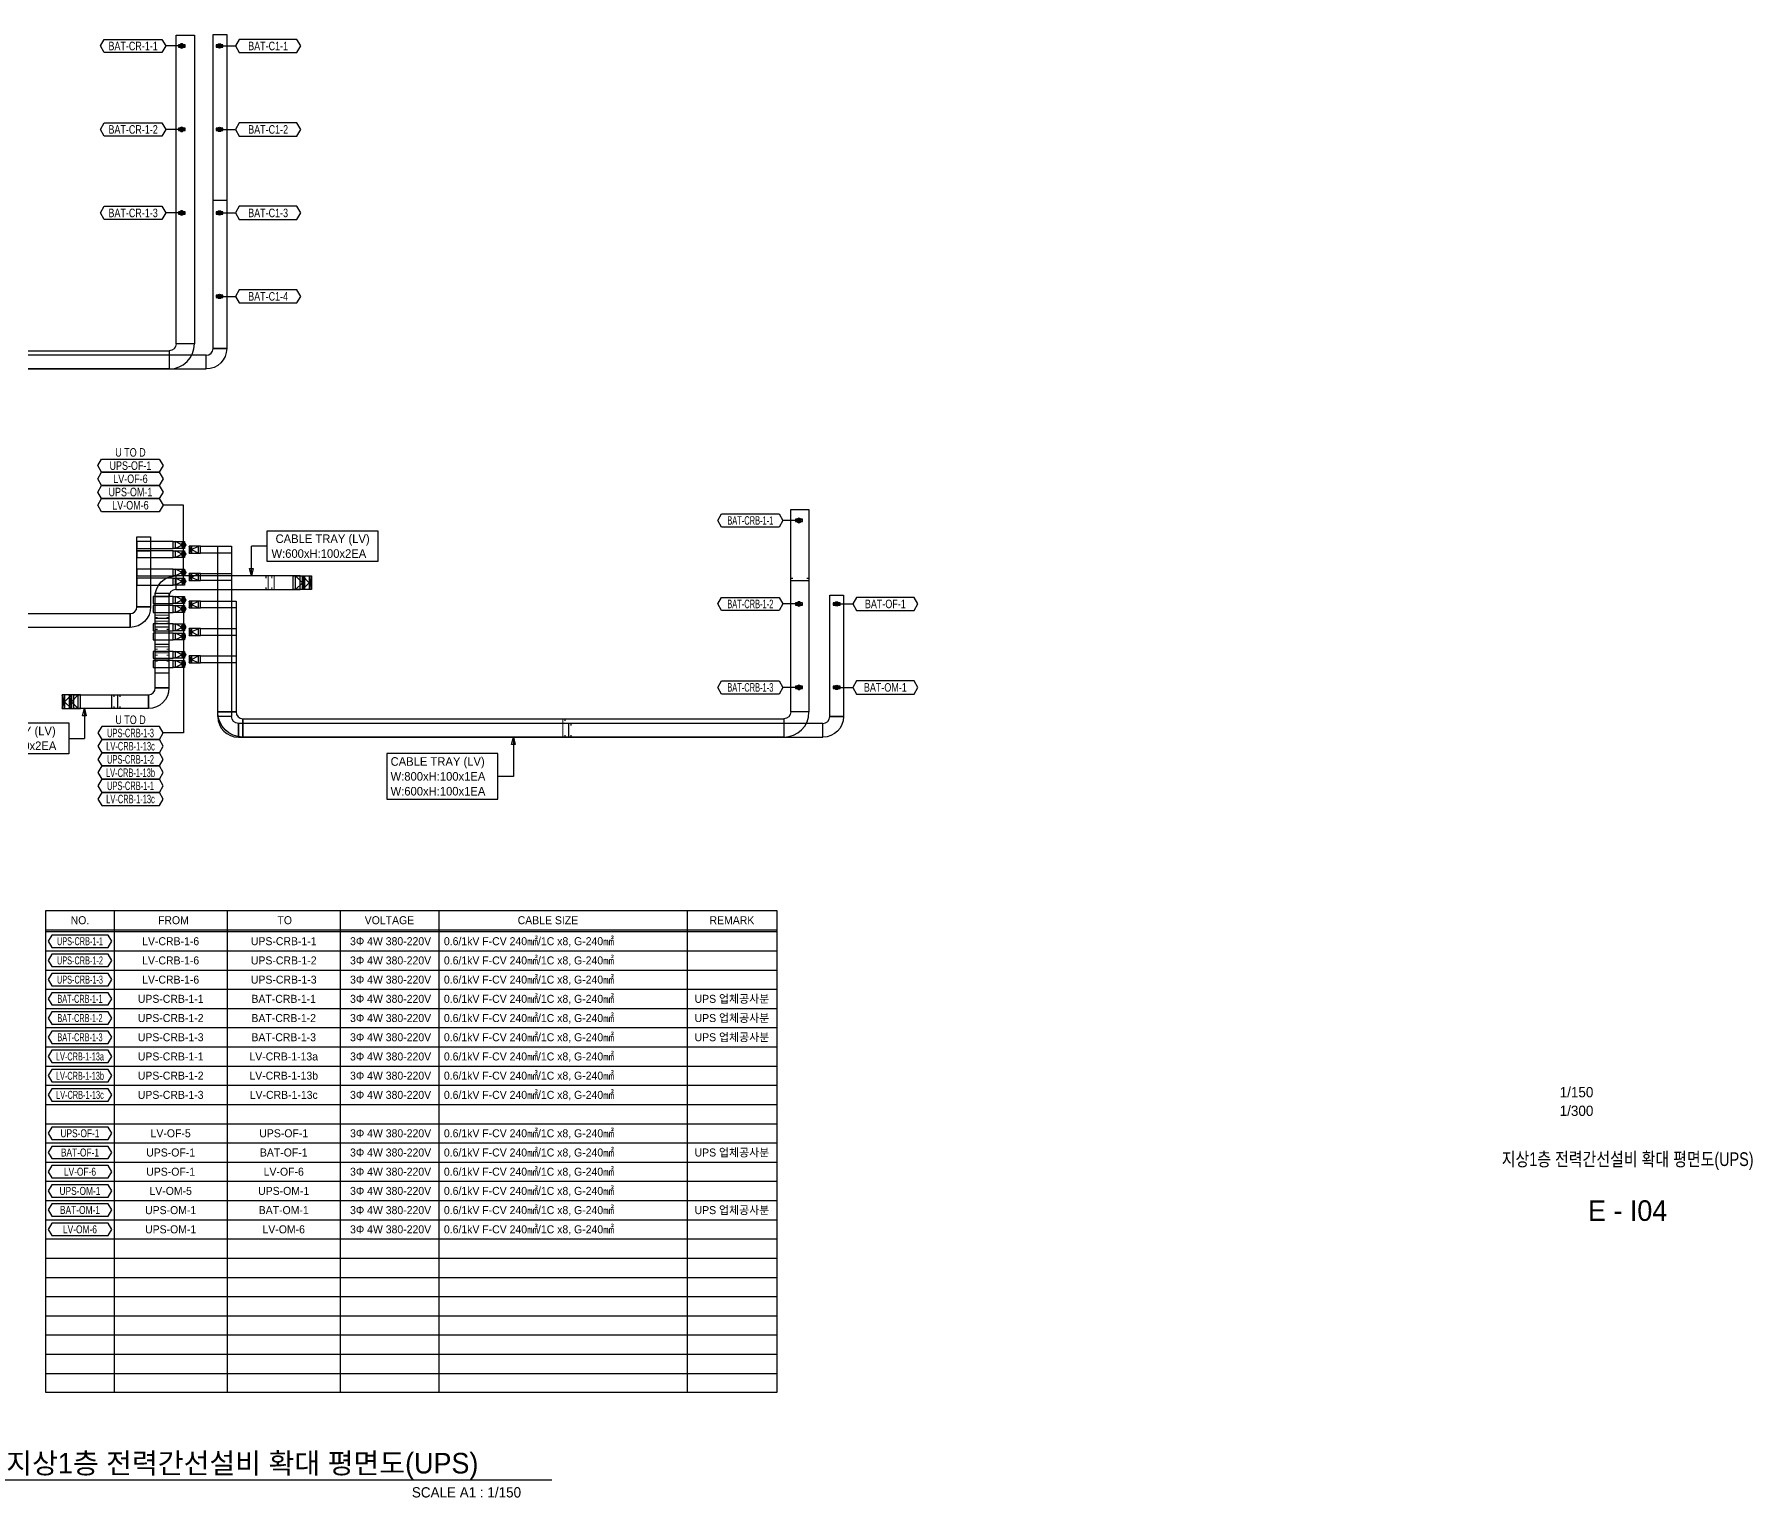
# Model space of a CAD drawing. Header units: millimetres. Extents: x 28900 to 374393, y -351975 to 838289.
# Drawn here: x 299227 to 374393, y -351606 to -287618 of the extents above; entities that cross this region are included whole.
import ezdxf
from ezdxf.enums import TextEntityAlignment as Align

# ---------------------------------------------------------------- set-up
doc = ezdxf.new("R2010")
doc.units = ezdxf.units.MM
doc.header["$LTSCALE"] = 150
for name, color, linetype in [('-----26 Electrical Cable Tray_HV_N', 30, 'Continuous'), ('-----26 Electrical Cable Tray_HV_발전기 B', 103, 'Continuous'), ('-----26 Electrical Cable Tray_LV_UPS1', 6, 'Continuous'), ('-----26 Electrical Cable Tray_LV_UPS2', 2, 'Continuous'), ('-----26 Electrical Cable Tray_LV_UPSBAT', 11, 'Continuous'), ('-----29 Cable Schedule', 1, 'Continuous'), ('-----29 주기', 1, 'Continuous'), ('-----30 Text', 2, 'Continuous'), ('-----41 Drawing Title', 2, 'Continuous'), ('-----42 Drawing Number', 2, 'Continuous'), ('-----43 Drawing Scale', 3, 'Continuous'), ('-----99 Cable Schedule', 2, 'Continuous')]:
    doc.layers.add(name, color=color, linetype=linetype)
doc.styles.add('ELEC', font='Dotum.ttf')

# ---------------------------------------------------------------- blocks, each defined once
blk = doc.blocks.new('A$C9a0ab699')
h = blk.add_hatch(color=0)
edge = h.paths.add_edge_path()
edge.add_arc((64.00719340983778, 64.00719340983778), 64.0071934098378, 720.0000000000341, 1080.000000000034, ccw=False)
at = {"color": 0}
blk.add_circle((64.00719340983778, 64.00719340983778), 64.0071934098378, dxfattribs=at)
blk = doc.blocks.new('A$495596483691')
at = {"color": 0}
for p, q in [((100, 600), (0, 600)), ((0, 600), (0, 0)), ((0, 0), (100, 0)), ((500, 600), (100, 600)), ((100, 0), (500, 0)), ((500, 0), (500, 600))]:
    blk.add_line(p, q, dxfattribs=at)
at = {"color": 8}
for p, q in [((400, 300), (100, 600)), ((100, 600), (100, 0)), ((400, 300), (100, 0)), ((400, 0), (400, 600)), ((400, 600), (500, 0)), ((500, 600), (400, 0))]:
    blk.add_line(p, q, dxfattribs=at)
blk = doc.blocks.new('A$550585017316')
at = {"color": 0}
for p, q in [((400, 300), (0, 300)), ((0, 300), (0, 0)), ((0, 0), (400, 0)), ((500, 300), (400, 300)), ((400, 0), (500, 0)), ((500, 0), (500, 300))]:
    blk.add_line(p, q, dxfattribs=at)
at = {"color": 8}
for p, q in [((100, 0), (0, 300)), ((0, 0), (100, 300)), ((100, 150), (400, 300)), ((100, 300), (100, 0)), ((100, 150), (400, 0)), ((400, 0), (400, 300))]:
    blk.add_line(p, q, dxfattribs=at)

msp = doc.modelspace()

# ---------------------------------------------------------------- linework, layer by layer
at = {"layer": '-----26 Electrical Cable Tray_HV_N', "color": 1}
for p, q in [((309406.1010103075, -309996.8330453038), (308721.1199807327, -309996.8330453038)), ((300729.3253832727, -318403.1695245061), (301414.3064128475, -318403.1695245061))]:
    msp.add_line(p, q, dxfattribs=at)
for points, elevation in [([(314252.1204124468, -309321.8330453038), (314252.1204124468, -310671.8330453038), (309406.1010103075, -310671.8330453038), (309406.1010103075, -309321.8330453038)], -6.86538104967684e-10), ([(295883.3059811334, -319078.1695245061), (295883.3059811334, -317728.1695245061), (300729.3253832727, -317728.1695245061), (300729.3253832727, -319078.1695245061)], -1.206041530567993e-09), ([(314650.7053183313, -319065.0069775123), (314650.7053183313, -321065.0069775123), (319496.7247204706, -321065.0069775123), (319496.7247204706, -319065.0069775123)], -3.247652379101226e-10)]:
    msp.add_lwpolyline(points, close=True, dxfattribs=dict(at, elevation=elevation))
for points, elevation in [([(308721.1196218159, -311300.001284919), (308641.1196218159, -310980.001284919), (308801.1196218159, -310980.001284919), (308721.1196218159, -311300.001284919), (308721.1199807327, -309996.8330453038)], -6.86538104967684e-10), ([(301414.3067717643, -317100.0012848909), (301494.3067717643, -317420.0012848909), (301334.3067717643, -317420.0012848909), (301414.3067717643, -317100.0012848909), (301414.3064128475, -318403.1695245061)], -1.206041530567993e-09), ([(320181.7061089622, -318350.0006424622), (320261.7061089622, -318670.0006424622), (320101.7061089622, -318670.0006424622), (320181.7061089622, -318350.0006424622), (320181.7056366175, -320065.0069775123), (319496.7247204706, -320065.0069775123)], -3.247652379101226e-10)]:
    msp.add_lwpolyline(points, dxfattribs=dict(at, elevation=elevation))
at = {"layer": '-----26 Electrical Cable Tray_LV_UPS1', "elevation": -3.247652379101226e-10}
for points in [[(304314.4211765586, -309584.1030898918), (304314.4211765585, -312650.0006424614), (303714.4211765585, -312650.0006424614), (303714.4211765586, -309584.1030898918)], [(305299.0000000073, -309800.0012849191), (303714.4211765586, -309800.0012849191), (303714.4211765586, -310100.0012849191), (305299.0000000073, -310100.0012849191)], [(305299.0000000073, -311000.0012849191), (303714.4211765586, -311000.001284919), (303714.4211765586, -311300.001284919), (305299.0000000073, -311300.0012849191)], [(305299.0000000073, -312200.0012849191), (304419.6869871847, -312200.0012849191), (304419.6869871847, -312500.0012849191), (305299.0000000073, -312500.0012849191)], [(305114.4211765585, -312050.0012849189), (305114.4211765585, -316200.0012848909), (304514.4211765585, -316200.0012848909), (304514.4211765585, -312050.0012849189)], [(284709.7974453921, -312950.001284864), (303414.4211765585, -312950.0006424614), (303414.4211765585, -313550.0006424614), (284709.7974453921, -313550.001284864)], [(305299.0000000073, -313400.0012849191), (304419.6869871847, -313400.0012849191), (304419.6869871847, -313700.0012849191), (305299.0000000073, -313700.0012849191)], [(305114.4211765586, -313150.0012849191), (305114.4211765585, -316200.0012848909), (304514.4211765585, -316200.0012848909), (304514.4211765586, -313150.0012849191)], [(305299.0000000073, -314600.0012849191), (304419.6869871847, -314600.0012849191), (304419.6869871847, -314900.0012849191), (305299.0000000073, -314900.0012849191)], [(300950.0000000073, -316500.0012848909), (304214.4211765585, -316500.001284891), (304214.4211765585, -317100.001284891), (300950.0000000073, -317100.0012848909)], [(301250.0000000073, -316500.0012848909), (304214.4211765585, -316500.001284891), (304214.4211765585, -317100.001284891), (301250.0000000073, -317100.0012848909)]]:
    msp.add_lwpolyline(points, close=True, dxfattribs=at)
for points in [[(303414.4211765585, -312950.0006424614), (303414.4211765585, -312950.0006424614, 0.414213562373095), (303714.4211765585, -312650.0006424614), (303714.4211765585, -312650.0006424614), (304314.4211765585, -312650.0006424614, -0.414213562373095), (303414.4211765585, -313550.0006424614)], [(304214.4211765585, -316500.001284891), (304214.4211765585, -316500.001284891, 0.414213562373095), (304514.4211765585, -316200.001284891), (304514.4211765585, -316200.001284891), (305114.4211765585, -316200.0012848909, -0.414213562373095), (304214.4211765585, -317100.001284891)], [(304214.4211765585, -316500.001284891), (304214.4211765585, -316500.001284891, 0.414213562373095), (304514.4211765585, -316200.001284891), (304514.4211765585, -316200.001284891), (305114.4211765585, -316200.0012848909, -0.414213562373095), (304214.4211765585, -317100.001284891)]]:
    msp.add_lwpolyline(points, format="xyb", close=True, dxfattribs=at)
at = {"layer": '-----26 Electrical Cable Tray_LV_UPS1', "ltscale": 7.5, "const_width": 50}
for points, elevation in [([(304614.4211765585, -313635.5768483656), (304514.4211765585, -313635.5768483656), (304514.4211765585, -313535.5768483656), (305114.4211765585, -313535.5768483656), (305114.4211765585, -313635.5768483656), (305014.4211765585, -313635.5768483656)], -9.369044572298306e-09), ([(304614.4211765585, -314761.1600123721), (304514.4211765585, -314761.1600123721), (304514.4211765585, -314661.1600123721), (305114.4211765585, -314661.1600123721), (305114.4211765585, -314761.1600123721), (305014.4211765585, -314761.1600123721)], -4.846904905104214e-09), ([(304614.4211765585, -315020.9814779416), (304514.4211765585, -315020.9814779416), (304514.4211765585, -314920.9814779416), (305114.4211765585, -314920.9814779416), (305114.4211765585, -315020.9814779416), (305014.4211765585, -315020.9814779416)], -9.369044572298306e-09), ([(302710.2037694798, -317000.0012848909), (302710.2037694798, -317100.0012848909), (302610.2037694798, -317100.0012848909), (302610.2037694798, -316500.0012848909), (302710.2037694798, -316500.0012848909), (302710.2037694798, -316600.0012848909)], 4.19533296642595e-09), ([(302970.0252350493, -317000.0012848909), (302970.0252350493, -317100.0012848909), (302870.0252350493, -317100.0012848909), (302870.0252350493, -316500.0012848909), (302970.0252350493, -316500.0012848909), (302970.0252350493, -316600.0012848909)], -3.247652379101226e-10)]:
    msp.add_lwpolyline(points, dxfattribs=dict(at, elevation=elevation))
at = {"layer": '-----26 Electrical Cable Tray_LV_UPS2'}
for points, elevation in [([(305299.0000000074, -310200.0012849191), (303714.4211765585, -310200.0012849191), (303714.4211765585, -310500.0012849191), (305299.0000000074, -310500.0012849191)], -3.247652379101226e-10), ([(304314.4211765586, -310200.001284919), (304314.4211765585, -312650.0006424614), (303714.4211765585, -312650.0006424614), (303714.4211765586, -310200.001284919)], -3.247652379101226e-10), ([(305299.0000000074, -311400.0012849191), (303714.4211765585, -311400.001284919), (303714.4211765585, -311700.001284919), (305299.0000000074, -311700.0012849191)], -3.247652379101226e-10), ([(310850.0000000055, -311300.001284919), (305414.4211765585, -311300.001284919), (305414.4211765585, -311900.001284919), (310850.0000000055, -311900.001284919)], -6.86538104967684e-10), ([(310550.0000000055, -311300.001284919), (305414.4211765585, -311300.001284919), (305414.4211765585, -311900.001284919), (310550.0000000055, -311900.001284919)], -6.86538104967684e-10), ([(305299.0000000074, -312600.0012849191), (304419.6869871848, -312600.0012849191), (304419.6869871848, -312900.0012849191), (305299.0000000074, -312900.0012849191)], -3.247652379101226e-10), ([(305114.4211765585, -312200.001284919), (305114.4211765585, -315553.4439165113), (304514.4211765585, -315553.4439165113), (304514.4211765585, -312200.001284919)], -3.247652379101226e-10), ([(305114.4211765585, -312200.001284919), (305114.4211765585, -314300.6035827701), (304514.4211765585, -314300.6035827701), (304514.4211765585, -312200.001284919)], -3.247652379101226e-10), ([(287067.9695343543, -312950.001284864), (303414.4211765585, -312950.0006424614), (303414.4211765585, -313550.0006424614), (287067.9695343543, -313550.001284864)], -3.247652379101226e-10), ([(305299.0000000074, -313800.0012849191), (304419.6869871848, -313800.0012849191), (304419.6869871848, -314100.0012849191), (305299.0000000074, -314100.0012849191)], -3.247652379101226e-10), ([(305299.0000000074, -315000.0012849191), (304419.6869871848, -315000.0012849191), (304419.6869871848, -315300.0012849191), (305299.0000000074, -315300.0012849191)], -3.247652379101226e-10)]:
    msp.add_lwpolyline(points, close=True, dxfattribs=dict(at, elevation=elevation))
at = {"layer": '-----26 Electrical Cable Tray_LV_UPS2', "elevation": -3.247652379101226e-10}
for points in [[(305414.4211765585, -311900.001284919), (305414.4211765585, -311900.001284919, 0.414213562373095), (305114.4211765585, -312200.001284919), (305114.4211765585, -312200.001284919), (304514.4211765585, -312200.001284919, -0.414213562373095), (305414.4211765585, -311300.001284919)], [(305414.4211765585, -311900.001284919), (305414.4211765585, -311900.001284919, 0.414213562373095), (305114.4211765585, -312200.001284919), (305114.4211765585, -312200.001284919), (304514.4211765585, -312200.001284919, -0.414213562373095), (305414.4211765585, -311300.001284919)], [(303414.4211765585, -312950.0006424614), (303414.4211765585, -312950.0006424614, 0.414213562373095), (303714.4211765585, -312650.0006424614), (303714.4211765585, -312650.0006424614), (304314.4211765585, -312650.0006424614, -0.414213562373095), (303414.4211765585, -313550.0006424614)]]:
    msp.add_lwpolyline(points, format="xyb", close=True, dxfattribs=at)
at = {"layer": '-----26 Electrical Cable Tray_LV_UPS2', "ltscale": 7.5, "const_width": 50}
for points, elevation in [([(309357.5522883235, -311800.001284919), (309357.5522883235, -311900.001284919), (309457.5522883235, -311900.001284919), (309457.5522883235, -311300.001284919), (309357.5522883235, -311300.001284919), (309357.5522883235, -311400.001284919)], -6.86538104967684e-10), ([(309617.3737538931, -311800.001284919), (309617.3737538931, -311900.001284919), (309717.3737538931, -311900.001284919), (309717.3737538931, -311300.0012849189), (309617.3737538931, -311300.0012849189), (309617.3737538931, -311400.0012849189)], 3.835601562226407e-09), ([(304614.4211765585, -313115.9339172265), (304514.4211765585, -313115.9339172265), (304514.4211765585, -313015.9339172265), (305114.4211765585, -313015.9339172265), (305114.4211765585, -313115.9339172265), (305014.4211765585, -313115.9339172265)], -3.247652379101226e-10), ([(304614.4211765585, -313375.7553827961), (304514.4211765585, -313375.7553827961), (304514.4211765585, -313275.7553827961), (305114.4211765585, -313275.7553827961), (305114.4211765585, -313375.7553827961), (305014.4211765585, -313375.7553827961)], -4.846904905104214e-09), ([(304614.4211765585, -314501.3385468025), (304514.4211765585, -314501.3385468025), (304514.4211765585, -314401.3385468025), (305114.4211765585, -314401.3385468025), (305114.4211765585, -314501.3385468025), (305014.4211765585, -314501.3385468025)], -3.247652379101226e-10)]:
    msp.add_lwpolyline(points, dxfattribs=dict(at, elevation=elevation))
at = {"layer": '-----26 Electrical Cable Tray_LV_UPSBAT'}
for p, q in [((305525.0014329838, -288174.9999999721), (305825.0014329838, -288074.9999999721)), ((305525.0014329838, -288074.9999999721), (305825.0014329838, -288174.9999999721)), ((307175.0014329838, -288174.9999999721), (307475.0014329838, -288074.9999999721)), ((307175.0014329838, -288074.9999999721), (307475.0014329838, -288174.9999999721)), ((305825.0014329838, -291724.9999999721), (305525.0014329838, -291824.9999999721)), ((305825.0014329838, -291824.9999999721), (305525.0014329838, -291724.9999999721)), ((307175.0014329838, -291824.9999999721), (307475.0014329838, -291724.9999999721)), ((307175.0014329838, -291724.9999999721), (307475.0014329838, -291824.9999999721)), ((305825.0014329838, -295374.9999999721), (305525.0014329838, -295474.9999999721)), ((305825.0014329838, -295474.9999999721), (305525.0014329838, -295374.9999999721)), ((307175.0014329838, -295474.9999999721), (307475.0014329838, -295374.9999999721)), ((307175.0014329838, -295374.9999999721), (307475.0014329838, -295474.9999999721)), ((307175.0014329838, -299124.9999999721), (307475.0014329838, -299024.9999999721)), ((307175.0014329838, -299024.9999999721), (307475.0014329838, -299124.9999999721)), ((332524.9998519918, -308925.0032123008), (332824.9998519918, -308825.0032123008)), ((332524.9998519918, -308825.0032123008), (332824.9998519918, -308925.0032123008)), ((332824.9998519919, -312475.0032123008), (332524.9998519919, -312575.0032123008)), ((332824.9998519919, -312575.0032123008), (332524.9998519919, -312475.0032123008)), ((334174.9998519919, -312575.0032123008), (334474.9998519919, -312475.0032123008)), ((334174.9998519919, -312475.0032123008), (334474.9998519919, -312575.0032123008)), ((332824.9998519919, -316125.0032123008), (332524.9998519919, -316225.0032123008)), ((332824.9998519919, -316225.0032123008), (332524.9998519919, -316125.0032123008)), ((334174.9998519919, -316225.0032123008), (334474.9998519919, -316125.0032123008)), ((334174.9998519919, -316125.0032123008), (334474.9998519919, -316225.0032123008))]:
    msp.add_line(p, q, dxfattribs=at)
for points, elevation in [([(306228.3910159874, -287650.0006424349), (306228.3910159874, -301150.0006424618), (305428.3910159874, -301150.0006424618), (305428.3910159874, -287650.0006424349)], -1.296070722835334e-10), ([(307042.8064476531, -301350.0006424617), (307042.8064476529, -287617.8236478193), (307642.8064476529, -287617.8236478193), (307642.8064476531, -301350.0006424617)], -3.247652379101226e-10), ([(305525.0014329838, -288074.9999999721), (305525.0014329838, -288174.9999999721), (305825.0014329838, -288174.9999999721), (305825.0014329838, -288074.9999999721)], -2.156645190719768e-10), ([(305825.0014329838, -291824.9999999721), (305825.0014329838, -291724.9999999721), (305525.0014329838, -291724.9999999721), (305525.0014329838, -291824.9999999721)], -2.156645190719768e-10), ([(307175.0014329838, -291724.9999999721), (307175.0014329838, -291824.9999999721), (307475.0014329838, -291824.9999999721), (307475.0014329838, -291724.9999999721)], 3.122223644756287e-10), ([(305825.0014329838, -295474.9999999721), (305825.0014329838, -295374.9999999721), (305525.0014329838, -295374.9999999721), (305525.0014329838, -295474.9999999721)], -2.156645190719768e-10), ([(307042.8064476531, -301350.0006424617), (307042.8064476529, -294872.5684742159), (307642.8064476529, -294872.5684742159), (307642.8064476531, -301350.0006424617)], -3.247652379101226e-10), ([(307175.0014329838, -295374.9999999721), (307175.0014329838, -295474.9999999721), (307475.0014329838, -295474.9999999721), (307475.0014329838, -295374.9999999721)], 3.122223644756287e-10), ([(307175.0014329838, -299024.9999999721), (307175.0014329838, -299124.9999999721), (307475.0014329838, -299124.9999999721), (307475.0014329838, -299024.9999999721)], 3.122223644756287e-10), ([(306742.8064476531, -301650.0006424617), (288350.0000000088, -301650.0006424617), (288350.0000000088, -302250.0006424617), (306742.8064476531, -302250.0006424617)], -3.247652379101226e-10), ([(306742.8064476531, -301650.0006424617), (288350.0000000088, -301650.0006424617), (288350.0000000088, -302250.0006424617), (306742.8064476531, -302250.0006424617)], -3.247652379101226e-10), ([(305128.3910159874, -302250.0006424618), (288550.0000000087, -302250.0006424616), (288550.0000000087, -301450.0006424616), (305128.3910159874, -301450.0006424618)], -3.247652379101226e-10), ([(333113.4115759834, -308400.0038547637), (333113.4115759834, -317250.0006424622), (332313.4115759834, -317250.0006424622), (332313.4115759834, -308400.0038547637)], -3.247652379101226e-10), ([(306501.0000000073, -310000.0012849191), (307850.0006419394, -310000.001284919), (307850.0006419394, -310300.001284919), (306501.0000000073, -310300.0012849191)], -3.247652379101226e-10), ([(307250.000641941, -317450.0006424621), (307250.0006419393, -310000.001284919), (307850.0006419393, -310000.001284919), (307850.000641941, -317450.0006424621)], -3.247652379101226e-10), ([(306501.0000000073, -311200.0012849191), (307850.0006419394, -311200.001284919), (307850.0006419394, -311500.001284919), (306501.0000000073, -311500.0012849191)], -3.247652379101226e-10), ([(306501.0000000074, -312400.0012849191), (308050.0006419392, -312400.0012849191), (308050.0006419392, -312700.0012849191), (306501.0000000074, -312700.0012849191)], -3.247652379101226e-10), ([(308050.0006419395, -312400.0012849191), (308050.000641941, -317250.0006424622), (307250.000641941, -317250.0006424622), (307250.0006419395, -312400.0012849191)], -3.247652379101226e-10), ([(334024.99985199, -317450.0006424621), (334024.9998519899, -312137.9923138143), (334624.9998519899, -312137.9923138143), (334624.99985199, -317450.0006424621)], -3.247652379101226e-10), ([(306501.0000000074, -313600.0012849191), (308050.0006419392, -313600.0012849191), (308050.0006419392, -313900.0012849191), (306501.0000000074, -313900.0012849191)], -3.247652379101226e-10), ([(306501.0000000074, -314800.0012849191), (308050.0006419392, -314800.0012849191), (308050.0006419392, -315100.0012849191), (306501.0000000074, -315100.0012849191)], -3.247652379101226e-10), ([(333724.99985199, -317750.0006424621), (308150.000641941, -317750.0006424621), (308150.000641941, -318350.0006424621), (333724.99985199, -318350.0006424621)], -3.247652379101226e-10), ([(332013.4115759834, -318350.0006424622), (308350.000641941, -318350.0006424621), (308350.000641941, -317550.0006424621), (332013.4115759834, -317550.0006424622)], -3.247652379101226e-10)]:
    msp.add_lwpolyline(points, close=True, dxfattribs=dict(at, elevation=elevation))
for points in [[(307175.0014329838, -288074.9999999721), (307175.0014329838, -288174.9999999721), (307475.0014329838, -288174.9999999721), (307475.0014329838, -288074.9999999721)], [(332524.9998519918, -308825.0032123008), (332524.9998519918, -308925.0032123008), (332824.9998519918, -308925.0032123008), (332824.9998519918, -308825.0032123008)], [(332824.9998519919, -312575.0032123008), (332824.9998519919, -312475.0032123008), (332524.9998519919, -312475.0032123008), (332524.9998519919, -312575.0032123008)], [(334174.9998519919, -312475.0032123008), (334174.9998519919, -312575.0032123008), (334474.9998519919, -312575.0032123008), (334474.9998519919, -312475.0032123008)], [(332824.9998519919, -316225.0032123008), (332824.9998519919, -316125.0032123008), (332524.9998519919, -316125.0032123008), (332524.9998519919, -316225.0032123008)], [(334174.9998519919, -316125.0032123008), (334174.9998519919, -316225.0032123008), (334474.9998519919, -316225.0032123008), (334474.9998519919, -316125.0032123008)]]:
    msp.add_lwpolyline(points, close=True, dxfattribs=at)
at = {"layer": '-----26 Electrical Cable Tray_LV_UPSBAT', "elevation": -3.247652379101226e-10}
for points in [[(306228.3910159874, -301150.0006424618), (305428.3910159874, -301150.0006424618, -0.4142135623730951), (305128.3910159874, -301450.0006424618), (305128.3910159874, -302250.0006424618, 0.4142135623730951)], [(306742.8064476531, -301650.0006424617), (306742.8064476531, -301650.0006424617, 0.414213562373095), (307042.8064476531, -301350.0006424617), (307042.8064476531, -301350.0006424617), (307642.8064476531, -301350.0006424616, -0.414213562373095), (306742.8064476531, -302250.0006424617)], [(306742.8064476531, -301650.0006424617), (306742.8064476531, -301650.0006424617, 0.414213562373095), (307042.8064476531, -301350.0006424617), (307042.8064476531, -301350.0006424617), (307642.8064476531, -301350.0006424616, -0.414213562373095), (306742.8064476531, -302250.0006424617)], [(307250.000641941, -317250.0006424622), (308050.000641941, -317250.0006424622, 0.4142135623730951), (308350.000641941, -317550.0006424622), (308350.000641941, -318350.0006424622, -0.4142135623730951)], [(308150.000641941, -317750.0006424621), (308150.000641941, -317750.0006424621, -0.414213562373095), (307850.000641941, -317450.0006424621), (307850.000641941, -317450.0006424621), (307250.000641941, -317450.0006424621, 0.414213562373095), (308150.000641941, -318350.0006424621)], [(333113.4115759834, -317250.0006424622), (332313.4115759834, -317250.0006424622, -0.4142135623730951), (332013.4115759834, -317550.0006424622), (332013.4115759834, -318350.0006424622, 0.4142135623730951)], [(333724.99985199, -317750.0006424621), (333724.99985199, -317750.0006424621, 0.414213562373095), (334024.99985199, -317450.0006424621), (334024.99985199, -317450.0006424621), (334624.99985199, -317450.0006424621, -0.414213562373095), (333724.99985199, -318350.0006424621)], [(333724.99985199, -317750.0006424621), (333724.99985199, -317750.0006424621, 0.414213562373095), (334024.99985199, -317450.0006424621), (334024.99985199, -317450.0006424621), (334624.99985199, -317450.0006424621, -0.414213562373095), (333724.99985199, -318350.0006424621)]]:
    msp.add_lwpolyline(points, format="xyb", close=True, dxfattribs=at)
at = {"layer": '-----26 Electrical Cable Tray_LV_UPSBAT', "ltscale": 7.5, "const_width": 50, "elevation": 4.197374429283969e-09}
for points in [[(333013.4115759834, -311405.4358118185), (333113.4115759834, -311405.4358118185), (333113.4115759834, -311505.4358118185), (332313.4115759834, -311505.4358118185), (332313.4115759834, -311405.4358118185), (332413.4115759834, -311405.4358118185)], [(322441.4616918238, -318250.0006424621), (322441.4616918238, -318350.0006424621), (322341.4616918238, -318350.0006424621), (322341.4616918238, -317550.0006424621), (322441.4616918238, -317550.0006424621), (322441.4616918238, -317650.0006424621)], [(322701.2831573933, -318250.000642462), (322701.2831573933, -318350.000642462), (322601.2831573933, -318350.000642462), (322601.2831573933, -317750.000642462), (322701.2831573933, -317750.000642462), (322701.2831573933, -317850.000642462)]]:
    msp.add_lwpolyline(points, dxfattribs=at)
at = {"layer": '-----41 Drawing Title', "color": 7}
msp.add_line((321860.9290088641, -350850.0006424573), (297039.0709911359, -350850.0006424573), dxfattribs=at)
at = {"layer": '-----99 Cable Schedule', "color": 1}
for points, elevation in [([(304807.9206413786, -287836.2499999703), (304974.6305315905, -288124.9999999721), (304807.920641376, -288413.7499999756), (302285.3514086007, -288413.7499999756), (302118.6415183773, -288124.9999999721), (302285.3514086033, -287836.2499999703)], -2.156645190719768e-10), ([(304807.9206413787, -291486.2499999703), (304974.6305315906, -291774.9999999721), (304807.9206413761, -292063.7499999756), (302285.3514086008, -292063.7499999756), (302118.6415183774, -291774.9999999721), (302285.3514086033, -291486.2499999703)], -2.156645190719768e-10), ([(308192.082224589, -291486.2499999703), (308025.3723343771, -291774.9999999721), (308192.0822245916, -292063.7499999756), (310714.6514573669, -292063.7499999756), (310881.3613475903, -291774.9999999721), (310714.6514573644, -291486.2499999703)], 3.122223644756287e-10), ([(304807.9206413787, -295136.2499999703), (304974.6305315906, -295424.9999999721), (304807.9206413761, -295713.7499999756), (302285.3514086008, -295713.7499999756), (302118.6415183774, -295424.9999999721), (302285.3514086033, -295136.2499999703)], -2.156645190719768e-10), ([(308192.082224589, -295136.2499999703), (308025.3723343771, -295424.9999999721), (308192.0822245916, -295713.7499999756), (310714.6514573669, -295713.7499999756), (310881.3613475903, -295424.9999999721), (310714.6514573644, -295136.2499999703)], 3.122223644756287e-10), ([(308192.082224589, -298786.2499999703), (308025.3723343771, -299074.9999999721), (308192.0822245916, -299363.7499999756), (310714.6514573669, -299363.7499999756), (310881.3613475903, -299074.9999999721), (310714.6514573644, -298786.2499999703)], 3.122223644756287e-10), ([(304691.618813847, -306186.8606109463), (304858.3287040589, -306475.610610948), (304691.6188138443, -306764.3606109515), (302169.0495810691, -306764.3606109515), (302002.3396908457, -306475.610610948), (302169.0495810716, -306186.8606109463)], -3.247652379101226e-10), ([(304691.6188138444, -306764.3606109515), (304858.3287040563, -307053.1106109532), (304691.6188138418, -307341.8606109567), (302169.0495810665, -307341.8606109567), (302002.3396908431, -307053.1106109532), (302169.049581069, -306764.3606109515)], -3.247652379101226e-10), ([(304691.6188138418, -307341.8606109567), (304858.3287040538, -307630.6106109585), (304691.6188138392, -307919.360610962), (302169.049581064, -307919.360610962), (302002.3396908406, -307630.6106109585), (302169.0495810665, -307341.8606109567)], -3.247652379101226e-10), ([(304691.6188138418, -307919.360610962), (304858.3287040538, -308208.1106109637), (304691.6188138392, -308496.8606109672), (302169.049581064, -308496.8606109672), (302002.3396908406, -308208.1106109637), (302169.0495810665, -307919.360610962)], -3.247652379101226e-10), ([(302171.9217967618, -317879.4824362912), (302005.2119065499, -318168.2324362929), (302171.9217967644, -318456.9824362964), (304694.4910295396, -318456.9824362964), (304861.2009197631, -318168.2324362929), (304694.4910295372, -317879.4824362912)], -3.247652379101226e-10), ([(302171.9217967644, -318456.9824362964), (302005.2119065524, -318745.7324362982), (302171.9217967669, -319034.4824363017), (304694.4910295422, -319034.4824363017), (304861.2009197656, -318745.7324362982), (304694.4910295397, -318456.9824362964)], -3.247652379101226e-10), ([(302171.9217967669, -319034.4824363017), (302005.211906555, -319323.2324363034), (302171.9217967695, -319611.9824363069), (304694.4910295447, -319611.9824363069), (304861.2009197682, -319323.2324363034), (304694.4910295423, -319034.4824363017)], -3.247652379101226e-10), ([(302171.9217967695, -319611.9824363069), (302005.2119065576, -319900.7324363086), (302171.921796772, -320189.4824363121), (304694.4910295473, -320189.4824363121), (304861.2009197708, -319900.7324363086), (304694.4910295448, -319611.9824363069)], -3.247652379101226e-10), ([(302171.921796772, -320189.4824363121), (302005.2119065601, -320478.2324363139), (302171.9217967746, -320766.9824363174), (304694.4910295499, -320766.9824363174), (304861.2009197733, -320478.2324363139), (304694.4910295474, -320189.4824363121)], -3.247652379101226e-10), ([(302171.9217967746, -320766.9824363174), (302005.2119065627, -321055.7324363191), (302171.9217967772, -321344.4824363226), (304694.4910295524, -321344.4824363226), (304861.2009197759, -321055.7324363191), (304694.49102955, -320766.9824363174)], -3.247652379101226e-10)]:
    msp.add_lwpolyline(points, close=True, dxfattribs=dict(at, elevation=elevation))
for points in [[(308192.082224589, -287836.2499999703), (308025.3723343771, -288124.9999999721), (308192.0822245916, -288413.7499999756), (310714.6514573669, -288413.7499999756), (310881.3613475903, -288124.9999999721), (310714.6514573644, -287836.2499999703)], [(331807.9190603867, -308586.2532122991), (331974.6289505986, -308875.0032123008), (331807.919060384, -309163.7532123043), (329285.3498276088, -309163.7532123043), (329118.6399373854, -308875.0032123008), (329285.3498276113, -308586.2532122991)], [(331807.9190603867, -312236.2532122991), (331974.6289505986, -312525.0032123008), (331807.919060384, -312813.7532123043), (329285.3498276088, -312813.7532123043), (329118.6399373854, -312525.0032123008), (329285.3498276113, -312236.2532122991)], [(335192.0806435971, -312236.2532122991), (335025.3707533851, -312525.0032123008), (335192.0806435997, -312813.7532123043), (337714.6498763749, -312813.7532123043), (337881.3597665983, -312525.0032123008), (337714.6498763724, -312236.2532122991)], [(331807.9190603867, -315886.2532122991), (331974.6289505986, -316175.0032123008), (331807.919060384, -316463.7532123043), (329285.3498276088, -316463.7532123043), (329118.6399373854, -316175.0032123008), (329285.3498276113, -315886.2532122991)], [(335192.0806435971, -315886.2532122991), (335025.3707533851, -316175.0032123008), (335192.0806435997, -316463.7532123043), (337714.6498763749, -316463.7532123043), (337881.3597665983, -316175.0032123008), (337714.6498763724, -315886.2532122991)]]:
    msp.add_lwpolyline(points, close=True, dxfattribs=at)
for points, elevation in [([(305675.0014329838, -288124.9999999721), (304974.6305315905, -288124.9999999721)], -2.156645190719768e-10), ([(305675.0014329838, -291774.9999999721), (304974.6305315906, -291774.9999999721)], -2.156645190719768e-10), ([(307325.0014329838, -291774.9999999721), (308025.3723343771, -291774.9999999721)], 3.122223644756287e-10), ([(305675.0014329838, -295424.9999999721), (304974.6305315906, -295424.9999999721)], -2.156645190719768e-10), ([(307325.0014329838, -295424.9999999721), (308025.3723343771, -295424.9999999721)], 3.122223644756287e-10), ([(307325.0014329838, -299074.9999999721), (308025.3723343771, -299074.9999999721)], 3.122223644756287e-10), ([(305746.1277842982, -311541.3846377913), (305746.1277842981, -308208.1106109637), (304858.3287040538, -308208.1106109637)], -3.247652379101226e-10), ([(305749.0000000073, -312350.0012849191), (305749.0000000073, -318168.2324362929), (304861.2009197631, -318168.2324362929)], -3.247652379101226e-10)]:
    msp.add_lwpolyline(points, dxfattribs=dict(at, elevation=elevation))
for points in [[(307325.0014329838, -288124.9999999721), (308025.3723343771, -288124.9999999721)], [(332674.9998519918, -308875.0032123008), (331974.6289505986, -308875.0032123008)], [(332674.9998519919, -312525.0032123008), (331974.6289505986, -312525.0032123008)], [(334324.9998519919, -312525.0032123008), (335025.3707533851, -312525.0032123008)], [(332674.9998519919, -316175.0032123008), (331974.6289505986, -316175.0032123008)], [(334324.9998519919, -316175.0032123008), (335025.3707533851, -316175.0032123008)]]:
    msp.add_lwpolyline(points, dxfattribs=at)

# ---------------------------------------------------------------- block references
at = {"layer": '-----26 Electrical Cable Tray_LV_UPS1', "xscale": -1}
for p in [(305799.0000000073, -310100.0012849191), (305799.0000000073, -311300.0012849191), (305799.0000000073, -312500.0012849191), (305799.0000000073, -313700.0012849191), (305799.0000000073, -314900.0012849191)]:
    msp.add_blockref('A$550585017316', p, dxfattribs=at)
at = {"layer": '-----26 Electrical Cable Tray_LV_UPS1', "rotation": 180}
for p in [(300950.0000000073, -316500.0012848909), (301250.0000000073, -316500.0012848909)]:
    msp.add_blockref('A$495596483691', p, dxfattribs=at)
at = {"layer": '-----26 Electrical Cable Tray_LV_UPS2', "xscale": -1}
for p in [(305799.0000000074, -310500.0012849191), (305799.0000000074, -311700.0012849191), (305799.0000000074, -312900.0012849191), (305799.0000000074, -314100.0012849191), (305799.0000000074, -315300.0012849191)]:
    msp.add_blockref('A$550585017316', p, dxfattribs=at)
at = {"layer": '-----26 Electrical Cable Tray_LV_UPS2', "xscale": -1, "rotation": 180}
for p in [(310550.0000000055, -311300.001284919), (310850.0000000055, -311300.001284919)]:
    msp.add_blockref('A$495596483691', p, dxfattribs=at)
at = {"layer": '-----26 Electrical Cable Tray_LV_UPSBAT'}
for p in [(306001.0000000073, -310300.0012849191), (306001.0000000073, -311500.0012849191), (306001.0000000074, -312700.0012849191), (306001.0000000074, -313900.0012849191), (306001.0000000074, -315100.0012849191)]:
    msp.add_blockref('A$550585017316', p, dxfattribs=at)
at = {"layer": '-----99 Cable Schedule', "color": 1, "yscale": 1.5, "zscale": 1.5}
for p, xscale, rotation in [((305578.990642869, -288221.0107900868), -1.5, 270), ((307421.0122230986, -288221.0107900868), 1.5, 90.00000000000001), ((305578.9906428691, -291871.0107900868), -1.5, 270), ((307421.0122230986, -291871.0107900868), 1.5, 90.00000000000001), ((305578.9906428691, -295521.0107900868), -1.5, 270), ((307421.0122230986, -295521.0107900868), 1.5, 90.00000000000001), ((307421.0122230986, -299171.0107900868), 1.5, 90.00000000000001), ((332578.9890618771, -308971.0140024156), -1.5, 270), ((305847.8830058313, -309853.9904948043), 1.5, 180), ((305847.8830058313, -310245.3738476766), 1.5, 180), ((305847.8830058313, -311053.9904948043), 1.5, 180), ((305847.8830058313, -311445.3738476766), 1.5, 180), ((305847.8830058313, -312253.9904948043), 1.5, 180), ((305847.8830058313, -312645.3738476766), 1.5, 180), ((332578.9890618771, -312621.0140024156), -1.5, 270), ((334421.0106421066, -312621.0140024156), 1.5, 90.00000000000001), ((305845.0107901221, -313445.3738476766), 1.5, 180), ((305847.8830058313, -314645.3738476766), 1.5, 180), ((332578.9890618771, -316271.0140024156), -1.5, 270), ((334421.0106421066, -316271.0140024156), 1.5, 90.00000000000001)]:
    msp.add_blockref('A$C9a0ab699', p, dxfattribs=dict(at, xscale=xscale, rotation=rotation))
at = {"layer": '-----99 Cable Schedule', "color": 1, "xscale": -1.5, "yscale": 1.5, "zscale": 1.5}
for p in [(305845.0107901221, -314037.3954279061), (305845.0107901221, -315237.3954279061)]:
    msp.add_blockref('A$C9a0ab699', p, dxfattribs=at)

# ---------------------------------------------------------------- texts
at = {"layer": '-----26 Electrical Cable Tray_LV_UPS1', "style": 'ELEC'}
for s, p in [('CABLE TRAY (LV)', (296043.3059811334, -318078.1695245061, -1.345906224362924e-09)), ('W:600xH:100x2EA', (296043.3059811334, -318728.1695245061, -1.345906224362924e-09))]:
    msp.add_text(s, height=375, dxfattribs=at).set_placement(p, align=Align.MIDDLE_LEFT)
at = {"layer": '-----26 Electrical Cable Tray_LV_UPS2', "style": 'ELEC'}
for s, p in [('CABLE TRAY (LV)', (309777.8395440615, -309671.8330453038)), ('W:600xH:100x2EA', (309600.2615250656, -310321.8330453038))]:
    msp.add_text(s, height=375, dxfattribs=at).set_placement(p, align=Align.MIDDLE_LEFT)
at = {"layer": '-----26 Electrical Cable Tray_LV_UPSBAT', "style": 'ELEC'}
for s, p in [('CABLE TRAY (LV)', (314810.7053183313, -319415.0069775123)), ('W:800xH:100x1EA', (314810.7053183313, -320065.0069775123)), ('W:600xH:100x1EA', (314810.7053183313, -320715.0069775123))]:
    msp.add_text(s, height=375, dxfattribs=at).set_placement(p, align=Align.MIDDLE_LEFT)
at = {"layer": '-----41 Drawing Title', "style": 'ELEC', "width": 0.8}
msp.add_text('지상1층 전력간선설비 확대 평면도(UPS)', height=600, dxfattribs=at).set_placement((368924.9999999999, -336805.000642457), align=Align.MIDDLE_CENTER)
at = {"layer": '-----41 Drawing Title', "color": 2, "style": 'ELEC'}
msp.add_text('지상1층 전력간선설비 확대 평면도(UPS)', height=900, dxfattribs=at).set_placement((297997.6476047428, -350550.0006424573))
at = {"layer": '-----41 Drawing Title', "style": 'ELEC'}
msp.add_text('SCALE A1 : 1/150', height=450, dxfattribs=at).set_placement((320518.6125562156, -351600.0006424573), align=Align.RIGHT)
at = {"layer": '-----42 Drawing Number', "style": 'ELEC'}
msp.add_text('E - I04', height=900, dxfattribs=at).set_placement((368924.9999999999, -339055.000642457), align=Align.MIDDLE_CENTER)
at = {"layer": '-----43 Drawing Scale', "style": 'ELEC'}
for s, p in [('1/150', (366689.5115332727, -333875.000642457)), ('1/300', (366689.5115332727, -334690.000642457))]:
    msp.add_text(s, height=450, dxfattribs=at).set_placement(p, align=Align.MIDDLE_CENTER)
at = {"layer": '-----99 Cable Schedule', "style": 'ELEC'}
for s, width, p in [('BAT-CR-1-1', 0.8, (303546.6360249897, -288124.9999999729)), ('BAT-C1-1', 0.8, (309453.366840978, -288124.9999999729)), ('BAT-CR-1-2', 0.8, (303546.6360249897, -291774.9999999729)), ('BAT-C1-2', 0.8, (309453.366840978, -291774.9999999729)), ('BAT-CR-1-3', 0.8, (303546.6360249897, -295424.9999999729)), ('BAT-C1-3', 0.8, (309453.366840978, -295424.9999999729)), ('BAT-C1-4', 0.8, (309453.366840978, -299074.9999999729)), ('U TO D', 0.8, (303430.334197458, -305898.1106109436)), ('UPS-OF-1', 0.8, (303430.334197458, -306475.6106109489)), ('LV-OF-6', 0.8, (303430.3341974554, -307053.1106109541)), ('UPS-OM-1', 0.8, (303430.3341974529, -307630.6106109594)), ('LV-OM-6', 0.8, (303430.3341974529, -308208.1106109646)), ('BAT-CRB-1-1', 0.6, (330546.6344439977, -308875.0032123017)), ('BAT-CRB-1-2', 0.6, (330546.6344439977, -312525.0032123017)), ('BAT-OF-1', 0.8, (336453.365259986, -312525.0032123017)), ('BAT-CRB-1-3', 0.6, (330546.6344439977, -316175.0032123017)), ('BAT-OM-1', 0.8, (336453.365259986, -316175.0032123017)), ('U TO D', 0.8, (303433.2064131508, -317590.7324362886)), ('LV-CRB-1-13c', 0.6, (303433.2064131533, -318745.732436299)), ('UPS-CRB-1-3', 0.6, (303433.2064131508, -318168.2324362938)), ('UPS-CRB-1-2', 0.6, (303433.2064131559, -319323.2324363043)), ('LV-CRB-1-13b', 0.6, (303433.2064131584, -319900.7324363095)), ('LV-CRB-1-13c', 0.6, (303433.2064131636, -321055.73243632)), ('UPS-CRB-1-1', 0.6, (303433.206413161, -320478.2324363147))]:
    msp.add_text(s, height=375, dxfattribs=dict(at, width=width)).set_placement(p, align=Align.MIDDLE)

# ---------------------------------------------------------------- wipeouts: each hides what was drawn before it
at = {"color": 3}
msp.add_wipeout([(299726.8727388969, -325936.209154698), (331703.74547798187, -325936.2091560825), (331703.74547802785, -347013.9869359191), (299726.8727389429, -347013.9869345346)], dxfattribs=at).dxf.layer = '-----26 Electrical Cable Tray_HV_발전기 B'

# ---------------------------------------------------------------- next in the draw order: linework, layer by layer
at = {"layer": '-----29 Cable Schedule'}
for p, q in [((302716.7863791279, -325936.2091561342), (302716.7863797328, -326853.9869319769)), ((307662.5252463275, -325936.2091561342), (307662.5252469333, -326853.9869293411)), ((312608.2641135691, -325936.2091586444), (312608.2641141738, -326853.9869244283)), ((316913.9661862136, -325936.2091586444), (316913.9661868186, -326853.9869244283)), ((327778.7454779815, -325936.2091601295), (327778.7454785866, -326853.98692016))]:
    msp.add_line(p, q, dxfattribs=at)
at = {"layer": '-----29 Cable Schedule', "color": 3}
for p, q in [((299726.8727388969, -326776.2091546982), (331703.7454803708, -326776.209160029)), ((299726.8727388969, -326853.9869330971), (331703.7454781176, -326853.9869384279))]:
    msp.add_line(p, q, dxfattribs=at)
at = {"layer": '-----29 Cable Schedule', "color": 1}
for p, q in [((302716.7863791279, -326853.9869345335), (302716.7863787886, -347013.9869307547)), ((307662.5252463275, -326853.9869345335), (307662.5252459884, -347013.9869311546)), ((312608.2641135691, -326853.9869345335), (312608.26411323, -347013.9869315545)), ((316913.9661862136, -326853.9869370435), (316913.9661858745, -347013.9869319026)), ((327778.7454784118, -326853.9869377736), (327778.7454776336, -347013.9869341854)), ((299726.8727388969, -327693.9869345335), (331703.7454781176, -327693.986938428)), ((299726.8727388969, -328533.9869345335), (331703.7454781176, -328533.986938428)), ((299726.8727388969, -329373.9869345336), (331703.7454781176, -329373.9869384281)), ((299726.8727388969, -330213.9869345336), (331703.7454781176, -330213.9869384281)), ((299726.8727388289, -331053.9869345337), (331703.7454780497, -331053.9869384282)), ((299726.8727388289, -331893.9869345338), (331703.7454780497, -331893.9869384283)), ((299726.8727388289, -332733.9869345338), (331703.7454780497, -332733.9869384283)), ((299726.8727388289, -333573.9869345338), (331703.7454780497, -333573.9869384284)), ((299726.8727388289, -334413.9869345339), (331703.7454780497, -334413.9869384284)), ((299726.8727388289, -335253.9869345339), (331703.7454780497, -335253.9869384285)), ((299726.8727388289, -336093.986934534), (331703.7454780497, -336093.9869384285)), ((299726.872738761, -336933.986934534), (331703.7454779819, -336933.9869384286)), ((299726.8727386931, -337773.9869345339), (331703.7454779139, -337773.9869384286)), ((299726.8727388289, -338613.9869345342), (331703.7454780497, -338613.9869384287)), ((299726.8727388289, -339453.9869345342), (331703.7454780497, -339453.9869384287)), ((299726.8727388289, -340293.9869345343), (331703.7454780497, -340293.9869384288)), ((299726.872738761, -341133.9869345343), (331703.7454779819, -341133.9869384288)), ((299726.872738761, -341973.9869345344), (331703.7454779819, -341973.9869384288)), ((299726.872738761, -342813.9869345344), (331703.7454779819, -342813.9869384289)), ((299726.872738761, -343653.9869345345), (331703.7454779819, -343653.9869384289)), ((299726.872738761, -344493.9869345345), (331703.7454779819, -344493.9869384291)), ((299726.872738761, -345333.9869345346), (331703.7454779819, -345333.9869384291)), ((299726.872738761, -346173.9869345346), (331703.7454779819, -346173.9869384291))]:
    msp.add_line(p, q, dxfattribs=at)
at = {"layer": '-----29 Cable Schedule', "color": 3}
msp.add_lwpolyline([(299726.8727388969, -325936.2091546981), (331703.7454779817, -325936.2091560826), (331703.7454780278, -347013.9869359192), (299726.8727389429, -347013.9869345347)], close=True, dxfattribs=at)
at = {"layer": '-----29 주기'}
for points in [[(299987.1178193713, -327004.4869306617), (299831.5219218401, -327273.9869306633), (299987.1178193737, -327543.4869306666), (302456.5413065401, -327543.4869306666), (302612.137204082, -327273.9869306633), (302456.5413065378, -327004.4869306617)], [(299987.117819365, -327844.4869306617), (299831.5219218339, -328113.9869306633), (299987.1178193673, -328383.4869306666), (302456.5413065339, -328383.4869306666), (302612.1372040757, -328113.9869306633), (302456.5413065315, -327844.4869306617)], [(299987.1178193637, -328684.4869306618), (299831.5219218325, -328953.9869306634), (299987.117819366, -329223.4869306667), (302456.5413065325, -329223.4869306667), (302612.1372040743, -328953.9869306634), (302456.5413065301, -328684.4869306618)], [(299987.1178181006, -329524.4869633907), (299831.5219205694, -329793.9869633923), (299987.1178181029, -330063.4869633956), (302456.5413052693, -330063.4869633956), (302612.1372028112, -329793.9869633923), (302456.541305267, -329524.4869633907)], [(299987.1178180387, -330364.4869633907), (299831.5219205075, -330633.9869633924), (299987.117818041, -330903.4869633956), (302456.5413052075, -330903.4869633956), (302612.1372027494, -330633.9869633924), (302456.5413052051, -330364.4869633907)], [(299987.1178179768, -331204.4869633907), (299831.5219204457, -331473.9869633924), (299987.1178179792, -331743.4869633957), (302456.5413051456, -331743.4869633957), (302612.1372026874, -331473.9869633924), (302456.5413051433, -331204.4869633907)], [(299987.1178182637, -332044.486930662), (299831.5219207325, -332313.9869306636), (299987.117818266, -332583.4869306669), (302456.5413054325, -332583.4869306669), (302612.1372029743, -332313.9869306636), (302456.5413054301, -332044.486930662)], [(299987.1178182637, -332884.4869306621), (299831.5219207325, -333153.9869306637), (299987.117818266, -333423.486930667), (302456.5413054325, -333423.486930667), (302612.1372029743, -333153.9869306637), (302456.5413054301, -332884.4869306621)], [(299987.1178182637, -333724.4869306621), (299831.5219207325, -333993.9869306637), (299987.117818266, -334263.486930667), (302456.5413054325, -334263.486930667), (302612.1372029743, -333993.9869306637), (302456.5413054301, -333724.4869306621)], [(299987.1178192373, -335404.4869651328), (299831.5219217062, -335673.9869651344), (299987.1178192396, -335943.4869651377), (302456.541306406, -335943.4869651377), (302612.1372039479, -335673.9869651344), (302456.5413064038, -335404.4869651328)], [(299987.1178196633, -336244.486961955), (299831.5219221321, -336513.9869619567), (299987.1178196656, -336783.4869619599), (302456.541306832, -336783.4869619599), (302612.137204374, -336513.9869619567), (302456.5413068297, -336244.486961955)], [(299987.1178190326, -337084.4869651329), (299831.5219215015, -337353.9869651345), (299987.117819035, -337623.4869651378), (302456.5413062014, -337623.4869651378), (302612.1372037433, -337353.9869651345), (302456.5413061992, -337084.4869651329)], [(299987.1178204011, -337924.4869881133), (299831.52192287, -338193.9869881149), (299987.1178204035, -338463.4869881182), (302456.5413075699, -338463.4869881182), (302612.1372051118, -338193.9869881149), (302456.5413075676, -337924.4869881133)], [(299987.117820275, -338756.1956565061), (299831.5219227438, -339025.6956565077), (299987.1178202773, -339295.1956565111), (302456.5413074438, -339295.1956565111), (302612.1372049856, -339025.6956565077), (302456.5413074414, -338756.1956565061)], [(299987.117819067, -339604.486965133), (299831.5219215358, -339873.9869651346), (299987.1178190693, -340143.4869651379), (302456.5413062357, -340143.4869651379), (302612.1372037777, -339873.9869651346), (302456.5413062334, -339604.486965133)]]:
    msp.add_lwpolyline(points, close=True, dxfattribs=at)

# ---------------------------------------------------------------- next in the draw order: texts
at = {"layer": '-----30 Text', "style": 'ELEC'}
msp.add_text('NO.', height=350.0000025281865, dxfattribs=at).set_placement((301221.8295591509, -326356.2091550003), align=Align.MIDDLE)
for s, p in [('FROM', (305309.9238199287, -326356.2091563673)), ('TO', (310179.7272253867, -326356.2091563673)), ('VOLTAGE', (314759.6293562472, -326356.2091563673)), ('CABLE SIZE', (321692.4018059729, -326356.2091563673)), ('REMARK', (329741.2454791761, -326356.2091600792))]:
    msp.add_text(s, height=350.0000025281865, dxfattribs=at).set_placement(p, align=Align.MIDDLE_CENTER)
at = {"layer": '-----30 Text', "linetype": 'Continuous', "style": 'ELEC'}
for s, width, p in [('UPS-CRB-1-1', 0.6, (301221.8295629558, -327273.9869306642)), ('UPS-CRB-1-2', 0.6, (301221.8295629494, -328113.9869306642)), ('UPS-CRB-1-3', 0.6, (301221.8295629481, -328953.9869306642)), ('BAT-CRB-1-1', 0.6, (301221.829561685, -329793.9869633931)), ('BAT-CRB-1-2', 0.6, (301221.8295616231, -330633.9869633932)), ('BAT-CRB-1-3', 0.6, (301221.8295615612, -331473.9869633932)), ('LV-CRB-1-13a', 0.6, (301221.8295618481, -332313.9869306645)), ('LV-CRB-1-13b', 0.6, (301221.8295618481, -333153.9869306645)), ('LV-CRB-1-13c', 0.6, (301221.8295618481, -333993.9869306645)), ('UPS-OF-1', 0.8, (301221.8295628217, -335673.9869651352)), ('BAT-OF-1', 0.8, (301221.8295632477, -336513.9869619575)), ('LV-OF-6', 0.8, (301221.8295626171, -337353.9869651353)), ('UPS-OM-1', 0.8, (301221.8295639856, -338193.9869881157)), ('BAT-OM-1', 0.8, (301221.8295638594, -339025.6956565086)), ('LV-OM-6', 0.8, (301221.8295626514, -339873.9869651354))]:
    msp.add_text(s, height=350.0000000000219, dxfattribs=dict(at, width=width)).set_placement(p, align=Align.MIDDLE)
at = {"layer": '-----30 Text', "color": 3, "style": 'ELEC'}
for s, p in [('LV-CRB-1-6', (305189.6558192132, -327273.9869428779)), ('UPS-CRB-1-1', (310135.3946864342, -327273.9869434125)), ('3Φ 4W 380-220V', (314810.6338003129, -327273.9869438123)), ('LV-CRB-1-6', (305189.6558192068, -328113.9869428779)), ('UPS-CRB-1-2', (310135.3946864279, -328113.9869434125)), ('3Φ 4W 380-220V', (314810.6338003065, -328113.9869438123)), ('LV-CRB-1-6', (305189.6558192055, -328953.9869428779)), ('UPS-CRB-1-3', (310135.3946864265, -328953.9869434125)), ('3Φ 4W 380-220V', (314810.6338003052, -328953.9869438124)), ('UPS-CRB-1-1', (305189.6558181055, -332313.9869428782)), ('LV-CRB-1-13a', (310135.3946853265, -332313.9869434127)), ('3Φ 4W 380-220V', (314810.6337992052, -332313.9869438126)), ('UPS-CRB-1-2', (305189.6558181055, -333153.9869428782)), ('LV-CRB-1-13b', (310135.3946853265, -333153.9869434128)), ('3Φ 4W 380-220V', (314810.6337992052, -333153.9869438127)), ('UPS-CRB-1-3', (305189.6558181055, -333993.9869428782)), ('LV-CRB-1-13c', (310135.3946853265, -333993.9869434128)), ('3Φ 4W 380-220V', (314810.6337992052, -333993.9869438127)), ('LV-OF-5', (305189.6558182201, -335673.9869428786)), ('UPS-OF-1', (310135.3946854412, -335673.9869434132)), ('3Φ 4W 380-220V', (314810.6337993198, -335673.986943813)), ('UPS-OF-1', (305189.6558180155, -337353.9869428787)), ('LV-OF-6', (310135.3946852365, -337353.9869434133)), ('3Φ 4W 380-220V', (314810.6337991152, -337353.9869438132)), ('LV-OM-5', (305189.6558188312, -338193.9869428788)), ('UPS-OM-1', (310135.3946860522, -338193.9869434134)), ('3Φ 4W 380-220V', (314810.6337999309, -338193.9869438132)), ('UPS-OM-1', (305189.6558180499, -339873.9869428789)), ('LV-OM-6', (310135.3946852708, -339873.9869434135)), ('3Φ 4W 380-220V', (314810.6337991495, -339873.9869438133))]:
    msp.add_text(s, height=350.0000000000219, dxfattribs=at).set_placement(p, align=Align.MIDDLE_CENTER)
for p in [(317142.348707485, -327273.9869471272), (317142.3487074787, -328113.9869471272), (317142.3487074773, -328953.9869471272), (317142.3487063773, -332313.9869471274), (317142.3487063773, -333153.9869471275), (317142.3487063773, -333993.9869471275), (317142.3487064919, -335673.9869471278), (317142.3487062873, -337353.9869471279), (317142.348707103, -338193.986947128), (317142.3487063216, -339873.9869471281)]:
    msp.add_text('0.6/1kV F-CV 240㎟/1C x8, G-240㎟', height=350.0000000000219, dxfattribs=at).set_placement(p, align=Align.MIDDLE_LEFT)
at = {"layer": '-----30 Text', "color": 11, "style": 'ELEC'}
for s, p in [('UPS-CRB-1-1', (305189.6558176029, -329793.986942878)), ('BAT-CRB-1-1', (310135.3946848239, -329793.9869434126)), ('3Φ 4W 380-220V', (314810.6337987026, -329793.9869438125)), ('UPS 업체공사분', (329741.2454793303, -329793.9869381891)), ('UPS-CRB-1-2', (305189.655817541, -330633.9869428781)), ('BAT-CRB-1-2', (310135.3946847621, -330633.9869434126)), ('3Φ 4W 380-220V', (314810.6337986407, -330633.9869438125)), ('UPS 업체공사분', (329741.245479012, -330633.9869381891)), ('UPS-CRB-1-3', (305189.6558174791, -331473.9869428781)), ('BAT-CRB-1-3', (310135.3946847002, -331473.9869434127)), ('3Φ 4W 380-220V', (314810.6337985789, -331473.9869438126)), ('UPS 업체공사분', (329741.245478991, -331473.9869381892)), ('UPS-OF-1', (305189.6558163794, -336513.9869430225)), ('BAT-OF-1', (310135.3946836004, -336513.986943557)), ('3Φ 4W 380-220V', (314810.6337974792, -336513.9869439568)), ('UPS 업체공사분', (329741.2454792319, -336513.9869381895)), ('UPS-OM-1', (305189.6558161917, -339033.9869430226)), ('BAT-OM-1', (310135.3946834127, -339033.9869435572)), ('3Φ 4W 380-220V', (314810.6337972914, -339033.9869439569)), ('UPS 업체공사분', (329741.2454793162, -339033.9869381897))]:
    msp.add_text(s, height=350.0000000000219, dxfattribs=at).set_placement(p, align=Align.MIDDLE_CENTER)
for p in [(317142.3487058747, -329793.9869471273), (317142.3487058128, -330633.9869471273), (317142.3487057509, -331473.9869471274), (317142.3487046512, -336513.9869472716), (317142.3487044635, -339033.9869472717)]:
    msp.add_text('0.6/1kV F-CV 240㎟/1C x8, G-240㎟', height=350.0000000000219, dxfattribs=at).set_placement(p, align=Align.MIDDLE_LEFT)

doc.saveas('drawing.dxf')
